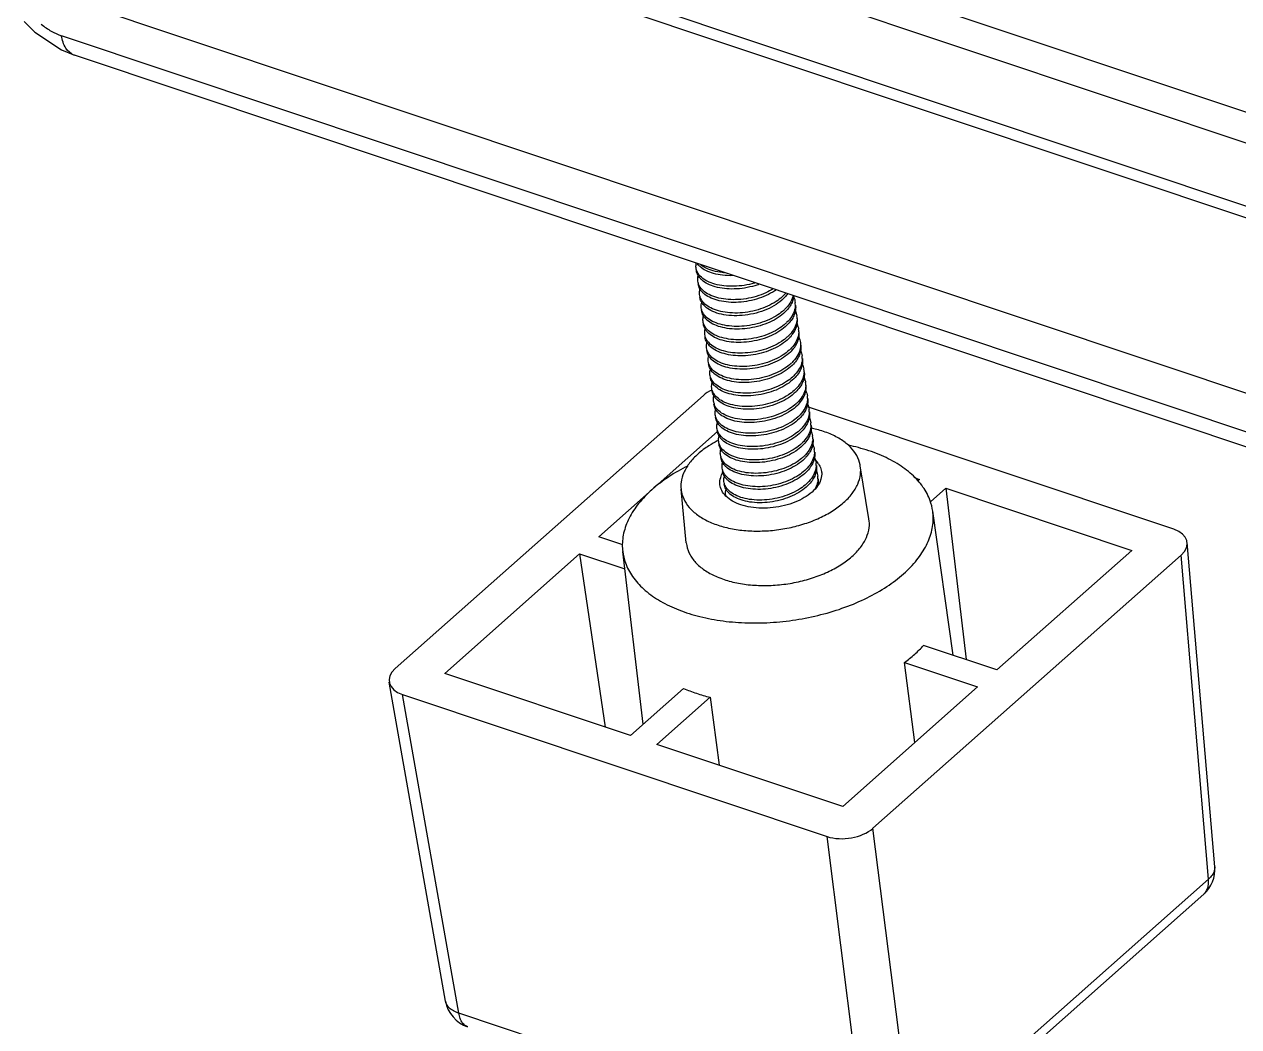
# Model space of a CAD drawing. Header units: millimetres. Extents: x 2015 to 2819, y -1311 to -752.
# Drawn here: x 2308.02 to 2334.65, y -1241.07 to -1219.08 of the extents above; entities that cross this region are included whole.
import ezdxf

# ---------------------------------------------------------------- set-up
doc = ezdxf.new("R2010")
doc.units = ezdxf.units.MM
doc.layers.add('06___PRT_ALL_SURFS', color=7, linetype='Continuous')

# ---------------------------------------------------------------- blocks, each defined once
blk = doc.blocks.new('*u43')
at = {"color": 7, "linetype": 'Continuous'}
for p, q in [((-79.775, -70.216), (-89.139, -78.519)), ((-65.485, -74.283), (-76.586, -70.57)), ((-82.958, -74.513), (-79.348, -71.313)), ((-79.26, -72.021), (-79.262, -72.006)), ((-74.747, -73.968), (-75.01, -72.351)), ((-80.299, -74.691), (-80.458, -73.061)), ((-73.351, -72.723), (-73.215, -72.768)), ((-73.215, -72.768), (-73.268, -72.816)), ((-72.879, -73.453), (-72.41, -73.037)), ((-72.41, -73.037), (-66.765, -74.926)), ((-72.41, -73.037), (-71.797, -78.246)), ((-72.192, -78.114), (-72.811, -73.729)), ((-82.231, -74.756), (-82.958, -74.513)), ((-64.241, -84.539), (-65.076, -74.687)), ((-87.639, -78.664), (-83.542, -75.031)), ((-83.542, -75.031), (-82.764, -80.295)), ((-83.542, -75.031), (-82.167, -75.49)), ((-81.604, -80.207), (-82.231, -74.956)), ((-74.628, -83.373), (-65.264, -75.07)), ((-66.765, -74.926), (-70.862, -78.559)), ((-64.43, -84.913), (-65.264, -75.07)), ((-70.862, -78.559), (-73.087, -77.815)), ((-73.671, -78.332), (-71.446, -79.077)), ((-73.353, -80.768), (-73.671, -78.332)), ((-87.613, -88.628), (-89.324, -78.932)), ((-81.993, -80.552), (-87.639, -78.664)), ((-87.209, -88.993), (-88.918, -79.306)), ((-88.918, -79.306), (-76.016, -83.622)), ((-80.378, -79.12), (-81.993, -80.552)), ((-71.446, -79.077), (-75.543, -82.71)), ((-81.189, -80.821), (-79.574, -79.389)), ((-79.574, -79.389), (-79.301, -81.453)), ((-75.543, -82.71), (-81.189, -80.821)), ((-73.426, -92.89), (-74.628, -83.373)), ((-74.814, -93.139), (-76.016, -83.622)), ((-64.43, -84.913), (-73.426, -92.89)), ((-64.574, -85.371), (-73.57, -93.348)), ((-64.574, -85.371), (-64.574, -85.371)), ((-74.814, -93.139), (-87.209, -88.993))]:
    blk.add_line(p, q, dxfattribs=at)
for centre, radius, start, end in [((-78.242, -66.281), 1.271, 312.3387, 314.2443), ((-78.176, -66.419), 1.191, 314.2331, 316.9162), ((-77.619, -67.134), 0.592, 351.5532, 354.9505), ((-77.522, -67.46), 0.538, 358.9404, 7.494), ((-78.189, -66.687), 1.271, 312.3387, 314.2443), ((-78.123, -66.824), 1.192, 314.2329, 316.9234), ((-77.47, -67.866), 0.538, 358.9404, 7.494), ((-78.137, -67.093), 1.271, 312.3387, 314.2443), ((-78.071, -67.23), 1.192, 314.2329, 316.9234), ((-77.417, -68.272), 0.538, 358.9338, 7.494), ((-78.084, -67.499), 1.271, 312.3387, 314.2443), ((-78.018, -67.636), 1.192, 314.2329, 316.9234), ((-78.031, -67.905), 1.271, 312.3387, 314.2443), ((-77.965, -68.042), 1.192, 314.2328, 316.9247), ((-77.978, -68.311), 1.271, 312.3387, 314.2443), ((-77.912, -68.448), 1.192, 314.2329, 316.9234), ((-77.311, -69.084), 0.538, 358.9404, 7.494), ((-77.925, -68.717), 1.271, 312.3387, 314.2443), ((-77.859, -68.854), 1.192, 314.2329, 316.9234), ((-77.258, -69.49), 0.538, 358.9404, 7.494), ((-77.872, -69.123), 1.271, 312.3387, 314.2443), ((-77.806, -69.26), 1.192, 314.2329, 316.9234), ((-77.205, -69.896), 0.538, 358.9663, 7.4941), ((-79.063, -70.344), 0.412, 187.4603, 200.9003), ((-77.82, -69.528), 1.271, 312.3488, 314.2444), ((-77.152, -70.302), 0.538, 358.9404, 7.494), ((-77.755, -69.665), 1.194, 314.2321, 316.9435), ((-77.766, -69.935), 1.271, 312.3387, 314.2443), ((-77.099, -70.708), 0.538, 358.9404, 7.494), ((-77.7, -70.072), 1.192, 314.2329, 316.9234), ((-77.047, -71.114), 0.538, 358.9404, 7.494), ((-77.734, -74.742), 3.535, 116.6018, 116.8028), ((-77.714, -70.341), 1.271, 312.3387, 314.2443), ((-77.648, -70.478), 1.192, 314.2329, 316.9234), ((-76.994, -71.52), 0.538, 358.9404, 7.494), ((-77.751, -74.709), 3.498, 116.8023, 117.2853), ((-77.661, -70.747), 1.271, 312.3387, 314.2443), ((-77.595, -70.884), 1.192, 314.2329, 316.9234), ((-76.941, -71.926), 0.538, 358.9404, 7.494), ((-77.608, -71.153), 1.271, 312.3374, 314.2443), ((-77.542, -71.29), 1.192, 314.2329, 316.9234), ((-76.902, -72.73), 0.759, 40.3622, 45.2841), ((-76.888, -72.332), 0.538, 358.9404, 7.494), ((-76.838, -72.676), 0.675, 34.2269, 40.38), ((-77.555, -71.558), 1.271, 312.3387, 314.2443), ((-77.489, -71.696), 1.192, 314.2329, 316.9234), ((-76.835, -72.738), 0.538, 358.9404, 7.494), ((-77.502, -71.964), 1.271, 312.3387, 314.2443), ((-77.436, -72.102), 1.192, 314.2329, 316.9234), ((-76.9, -72.814), 0.613, 345.8026, 351.5411), ((-78.703, -73.186), 0.403, 187.593, 194.2572), ((-76.208, -74.858), 4.302, 306.1346, 311.4892), ((-65.237, -84.623), 1, 311.5652, 4.845), ((-86.628, -88.454), 1, 190.0052, 251.5044)]:
    blk.add_arc(centre, radius, start, end, dxfattribs=at)
for centre, ratio, start_param, end_param in [((-78.971, -70.486), 0.574428, 8.364367, 8.722129), ((-66.07, -74.801), 0.573652, -0.702188, 0.867923), ((-88.334, -78.788), 0.573652, 2.439404, 4.009516), ((-75.433, -83.104), 0.574428, -2.27276, -0.702649)]:
    blk.add_ellipse(centre, major_axis=(0.992, 0.129), ratio=ratio, start_param=start_param, end_param=end_param, dxfattribs=at)
for points, start_tangent, end_tangent in [([(-80.001, -66.337), (-80.003, -66.315), (-79.994, -66.197)], (-0.131568, 0.991307), (0.20847, 0.978029)), ([(-79.955, -66.478), (-80.001, -66.337)], (-0.466861, 0.884331), (-0.131568, 0.991307)), ([(-79.934, -66.579), (-79.944, -66.56), (-79.99, -66.418)], (-0.509427, 0.860514), (-0.131568, 0.991307)), ([(-79.913, -66.268), (-79.959, -66.215)], (-0.69163, 0.722252), (-0.59575, 0.80317)), ([(-78.869, -66.574), (-78.893, -66.575), (-79.195, -66.563), (-79.469, -66.51), (-79.702, -66.421), (-79.881, -66.3), (-79.913, -66.268)], (-0.999258, -0.038517), (-0.69163, 0.722252)), ([(-79.133, -66.488), (-79.206, -66.481), (-79.48, -66.429), (-79.712, -66.34), (-79.86, -66.246)], (-0.997159, 0.075323), (-0.779693, 0.626162)), ([(-78.209, -66.794), (-78.225, -66.799), (-78.536, -66.87), (-78.851, -66.899), (-79.153, -66.887), (-79.427, -66.835), (-79.66, -66.746), (-79.839, -66.625), (-79.955, -66.478)], (-0.956729, -0.29098), (-0.466861, 0.884331)), ([(-79.948, -66.743), (-79.95, -66.721), (-79.935, -66.576)], (-0.131568, 0.991307), (0.266528, 0.963827)), ([(-79.902, -66.884), (-79.948, -66.743)], (-0.466861, 0.884331), (-0.131568, 0.991307)), ([(-79.86, -66.674), (-79.934, -66.579)], (-0.69163, 0.722252), (-0.509427, 0.860514)), ([(-78.087, -66.839), (-78.214, -66.88), (-78.526, -66.951), (-78.84, -66.981), (-79.142, -66.969), (-79.417, -66.916), (-79.649, -66.827), (-79.828, -66.706), (-79.86, -66.674)], (-0.940925, -0.338615), (-0.69163, 0.722252)), ([(-79.881, -66.985), (-79.891, -66.966), (-79.937, -66.824)], (-0.509427, 0.860514), (-0.131568, 0.991307)), ([(-77.659, -66.979), (-77.879, -67.096), (-78.172, -67.205), (-78.483, -67.276), (-78.798, -67.305), (-79.1, -67.293), (-79.374, -67.241), (-79.607, -67.152), (-79.786, -67.031), (-79.902, -66.884)], (-0.848974, -0.528435), (-0.466861, 0.884331)), ([(-79.895, -67.149), (-79.897, -67.127), (-79.882, -66.982)], (-0.131568, 0.991307), (0.266528, 0.963827)), ([(-79.849, -67.29), (-79.895, -67.149)], (-0.466861, 0.884331), (-0.131568, 0.991307)), ([(-79.807, -67.08), (-79.881, -66.985)], (-0.69163, 0.722252), (-0.509427, 0.860514)), ([(-77.571, -67.009), (-77.61, -67.035), (-77.869, -67.178), (-78.161, -67.286), (-78.473, -67.357), (-78.787, -67.387), (-79.09, -67.375), (-79.364, -67.322), (-79.596, -67.233), (-79.775, -67.112), (-79.807, -67.08)], (-0.818281, -0.574818), (-0.69163, 0.722252)), ([(-77.278, -67.108), (-77.356, -67.191)], (-0.642814, -0.766022), (-0.716284, -0.697809)), ([(-77.218, -67.126), (-77.306, -67.233)], (-0.579273, -0.815134), (-0.682828, -0.730579)), ([(-79.83, -67.388), (-79.881, -67.249), (-79.884, -67.23)], (-0.501618, 0.86509), (-0.126427, 0.991976)), ([(-77.386, -67.22), (-77.568, -67.36), (-77.826, -67.502), (-78.119, -67.611), (-78.43, -67.682), (-78.745, -67.711), (-79.047, -67.699), (-79.321, -67.647), (-79.554, -67.558), (-79.733, -67.437), (-79.849, -67.29)], (-0.739092, -0.673605), (-0.466861, 0.884331)), ([(-79.842, -67.555), (-79.844, -67.533), (-79.828, -67.383)], (-0.131568, 0.991307), (0.275686, 0.961248)), ([(-79.764, -67.476), (-79.809, -67.419), (-79.83, -67.388)], (-0.673555, 0.739137), (-0.501618, 0.86509)), ([(-77.345, -67.272), (-77.572, -67.452), (-77.857, -67.602), (-78.177, -67.712), (-78.512, -67.776), (-78.848, -67.793), (-79.159, -67.763), (-79.432, -67.688), (-79.656, -67.571), (-79.764, -67.476)], (-0.716284, -0.697809), (-0.673555, 0.739137)), ([(-77.051, -67.18), (-77.062, -67.22), (-77.151, -67.414), (-77.303, -67.597)], (-0.213527, -0.976937), (-0.716284, -0.697809)), ([(-77.069, -67.354), (-77.137, -67.49), (-77.253, -67.638)], (-0.357331, -0.933978), (-0.682733, -0.730668)), ([(-76.985, -67.47), (-77.006, -67.616), (-77.095, -67.815), (-77.25, -68.003)], (-0.017357, -0.999849), (-0.716284, -0.697809)), ([(-77.033, -67.221), (-77.048, -67.291), (-77.069, -67.354)], (-0.146749, -0.989174), (-0.357331, -0.933978)), ([(-77.041, -67.219), (-77.038, -67.224), (-76.989, -67.39)], (0.431036, -0.902335), (0.130448, -0.991455)), ([(-76.979, -67.471), (-76.976, -67.497), (-76.981, -67.627)], (0.130448, -0.991455), (-0.146749, -0.989174)), ([(-79.796, -67.696), (-79.842, -67.555)], (-0.466861, 0.884331), (-0.131568, 0.991307)), ([(-79.775, -67.797), (-79.786, -67.778), (-79.831, -67.636)], (-0.509427, 0.860514), (-0.131568, 0.991307)), ([(-77.333, -67.626), (-77.515, -67.766), (-77.774, -67.908), (-78.066, -68.017), (-78.378, -68.088), (-78.692, -68.117), (-78.994, -68.105), (-79.269, -68.053), (-79.501, -67.964), (-79.68, -67.843), (-79.796, -67.696)], (-0.739092, -0.673605), (-0.466861, 0.884331)), ([(-79.789, -67.961), (-79.791, -67.939), (-79.776, -67.794)], (-0.131568, 0.991307), (0.266528, 0.963827)), ([(-79.702, -67.892), (-79.775, -67.797)], (-0.69163, 0.722252), (-0.509427, 0.860514)), ([(-77.292, -67.678), (-77.504, -67.847), (-77.763, -67.99), (-78.056, -68.098), (-78.367, -68.169), (-78.682, -68.199), (-78.984, -68.187), (-79.258, -68.134), (-79.49, -68.045), (-79.669, -67.924), (-79.702, -67.892)], (-0.716284, -0.697809), (-0.69163, 0.722252)), ([(-77.016, -67.76), (-77.085, -67.896), (-77.2, -68.044)], (-0.357331, -0.933978), (-0.682733, -0.730668)), ([(-76.932, -67.876), (-76.953, -68.022), (-77.042, -68.221), (-77.197, -68.409)], (-0.017357, -0.999849), (-0.716284, -0.697809)), ([(-76.981, -67.627), (-76.995, -67.697), (-77.016, -67.76)], (-0.146749, -0.989174), (-0.357331, -0.933978)), ([(-76.988, -67.625), (-76.986, -67.63), (-76.937, -67.796)], (0.431036, -0.902335), (0.130448, -0.991455)), ([(-76.928, -68.032), (-76.923, -67.903), (-76.926, -67.877)], (0.146749, 0.989174), (-0.130448, 0.991455)), ([(-79.743, -68.102), (-79.789, -67.961)], (-0.466861, 0.884331), (-0.131568, 0.991307)), ([(-79.722, -68.203), (-79.733, -68.184), (-79.779, -68.042)], (-0.509427, 0.860514), (-0.131568, 0.991307)), ([(-77.281, -68.032), (-77.462, -68.172), (-77.721, -68.314), (-78.013, -68.423), (-78.325, -68.494), (-78.639, -68.523), (-78.941, -68.511), (-79.216, -68.459), (-79.448, -68.37), (-79.627, -68.249), (-79.743, -68.102)], (-0.739092, -0.673605), (-0.466861, 0.884331)), ([(-79.736, -68.367), (-79.738, -68.345), (-79.723, -68.2)], (-0.131568, 0.991307), (0.266528, 0.963827)), ([(-79.649, -68.298), (-79.722, -68.203)], (-0.69163, 0.722252), (-0.509427, 0.860514)), ([(-77.239, -68.084), (-77.451, -68.253), (-77.71, -68.396), (-78.003, -68.504), (-78.314, -68.575), (-78.629, -68.605), (-78.931, -68.593), (-79.205, -68.54), (-79.438, -68.451), (-79.616, -68.33), (-79.649, -68.298)], (-0.716284, -0.697809), (-0.69163, 0.722252)), ([(-77.147, -68.45), (-77.032, -68.302), (-76.963, -68.166)], (0.682733, 0.730668), (0.357331, 0.933978)), ([(-76.963, -68.166), (-76.943, -68.103), (-76.928, -68.032)], (0.357331, 0.933978), (0.146749, 0.989174)), ([(-76.935, -68.031), (-76.933, -68.036), (-76.884, -68.202)], (0.431036, -0.902335), (0.130448, -0.991455)), ([(-79.691, -68.508), (-79.736, -68.367)], (-0.466861, 0.884331), (-0.131568, 0.991307)), ([(-79.669, -68.609), (-79.68, -68.59), (-79.726, -68.448)], (-0.509427, 0.860514), (-0.131568, 0.991307)), ([(-77.228, -68.438), (-77.409, -68.578), (-77.668, -68.72), (-77.96, -68.829), (-78.272, -68.9), (-78.587, -68.929), (-78.889, -68.917), (-79.163, -68.865), (-79.395, -68.776), (-79.574, -68.655), (-79.691, -68.508)], (-0.739092, -0.673605), (-0.466861, 0.884331)), ([(-79.683, -68.773), (-79.686, -68.751), (-79.67, -68.606)], (-0.131568, 0.991307), (0.266528, 0.963827)), ([(-79.596, -68.704), (-79.669, -68.609)], (-0.69163, 0.722252), (-0.509427, 0.860514)), ([(-77.186, -68.49), (-77.398, -68.659), (-77.657, -68.802), (-77.95, -68.91), (-78.261, -68.981), (-78.576, -69.011), (-78.878, -68.999), (-79.152, -68.946), (-79.385, -68.857), (-79.564, -68.736), (-79.596, -68.704)], (-0.716284, -0.697809), (-0.69163, 0.722252)), ([(-76.879, -68.282), (-76.9, -68.428), (-76.989, -68.627), (-77.144, -68.815)], (-0.017471, -0.999847), (-0.716284, -0.697809)), ([(-77.094, -68.856), (-76.978, -68.707), (-76.91, -68.572)], (0.682715, 0.730684), (0.357652, 0.933855)), ([(-76.91, -68.572), (-76.889, -68.507), (-76.875, -68.439)], (0.357652, 0.933855), (0.14795, 0.988995)), ([(-76.882, -68.438), (-76.831, -68.608)], (0.429516, -0.903059), (0.130172, -0.991491)), ([(-76.875, -68.439), (-76.871, -68.307), (-76.873, -68.283)], (0.14795, 0.988995), (-0.130273, 0.991478)), ([(-76.831, -68.608), (-76.829, -68.625), (-76.826, -68.688)], (0.130172, -0.991491), (-0.017785, -0.999842)), ([(-79.638, -68.914), (-79.683, -68.773)], (-0.466861, 0.884331), (-0.131568, 0.991307)), ([(-79.616, -69.015), (-79.627, -68.996), (-79.673, -68.854)], (-0.509427, 0.860514), (-0.131568, 0.991307)), ([(-77.175, -68.844), (-77.356, -68.984), (-77.615, -69.126), (-77.907, -69.235), (-78.219, -69.306), (-78.534, -69.335), (-78.836, -69.323), (-79.11, -69.271), (-79.342, -69.182), (-79.521, -69.06), (-79.638, -68.914)], (-0.739092, -0.673605), (-0.466861, 0.884331)), ([(-77.133, -68.896), (-77.346, -69.065), (-77.604, -69.208), (-77.897, -69.316), (-78.208, -69.387), (-78.523, -69.417), (-78.825, -69.405), (-79.099, -69.352), (-79.332, -69.263), (-79.511, -69.142), (-79.543, -69.11)], (-0.716284, -0.697809), (-0.69163, 0.722252)), ([(-76.826, -68.688), (-76.846, -68.828), (-76.935, -69.03), (-77.091, -69.221)], (-0.017785, -0.999842), (-0.716284, -0.697809)), ([(-76.857, -68.978), (-76.926, -69.114), (-77.041, -69.262)], (-0.357331, -0.933978), (-0.682733, -0.730668)), ([(-76.822, -68.844), (-76.837, -68.915), (-76.857, -68.978)], (-0.146749, -0.989174), (-0.357331, -0.933978)), ([(-76.829, -68.843), (-76.827, -68.848), (-76.778, -69.014)], (0.431036, -0.902335), (0.130448, -0.991455)), ([(-76.82, -68.689), (-76.818, -68.715), (-76.822, -68.844)], (0.130448, -0.991455), (-0.146749, -0.989174)), ([(-79.63, -69.179), (-79.633, -69.157), (-79.618, -69.012)], (-0.131568, 0.991307), (0.266528, 0.963827)), ([(-79.585, -69.32), (-79.63, -69.179)], (-0.466861, 0.884331), (-0.131568, 0.991307)), ([(-79.564, -69.421), (-79.574, -69.402), (-79.62, -69.26)], (-0.509427, 0.860514), (-0.131568, 0.991307)), ([(-79.543, -69.11), (-79.616, -69.015)], (-0.69163, 0.722252), (-0.509427, 0.860514)), ([(-77.122, -69.25), (-77.303, -69.39), (-77.562, -69.532), (-77.855, -69.641), (-78.166, -69.712), (-78.481, -69.741), (-78.783, -69.729), (-79.057, -69.677), (-79.289, -69.588), (-79.468, -69.466), (-79.585, -69.32)], (-0.739092, -0.673605), (-0.466861, 0.884331)), ([(-77.081, -69.302), (-77.293, -69.471), (-77.552, -69.614), (-77.844, -69.722), (-78.156, -69.793), (-78.47, -69.823), (-78.772, -69.811), (-79.046, -69.758), (-79.279, -69.669), (-79.458, -69.548), (-79.49, -69.516)], (-0.716284, -0.697809), (-0.69163, 0.722252)), ([(-76.773, -69.094), (-76.795, -69.24), (-76.884, -69.439), (-77.038, -69.627)], (-0.017357, -0.999849), (-0.716284, -0.697809)), ([(-76.769, -69.25), (-76.784, -69.321), (-76.804, -69.384)], (-0.146749, -0.989174), (-0.357331, -0.933978)), ([(-76.776, -69.249), (-76.774, -69.254), (-76.725, -69.42)], (0.431036, -0.902335), (0.130448, -0.991455)), ([(-76.767, -69.095), (-76.765, -69.121), (-76.769, -69.25)], (0.130448, -0.991455), (-0.146749, -0.989174)), ([(-79.578, -69.585), (-79.58, -69.563), (-79.565, -69.418)], (-0.131568, 0.991307), (0.266528, 0.963827)), ([(-79.532, -69.726), (-79.578, -69.585)], (-0.466861, 0.884331), (-0.131568, 0.991307)), ([(-79.511, -69.827), (-79.521, -69.808), (-79.567, -69.666)], (-0.509427, 0.860514), (-0.131568, 0.991307)), ([(-79.49, -69.516), (-79.564, -69.421)], (-0.69163, 0.722252), (-0.509427, 0.860514)), ([(-77.069, -69.656), (-77.25, -69.796), (-77.509, -69.938), (-77.802, -70.047), (-78.113, -70.118), (-78.428, -70.147), (-78.73, -70.135), (-79.004, -70.083), (-79.237, -69.994), (-79.416, -69.872), (-79.532, -69.726)], (-0.739092, -0.673605), (-0.466861, 0.884331)), ([(-77.028, -69.708), (-77.24, -69.877), (-77.499, -70.02), (-77.791, -70.128), (-78.103, -70.199), (-78.417, -70.229), (-78.719, -70.217), (-78.994, -70.164), (-79.226, -70.075), (-79.405, -69.954), (-79.437, -69.922)], (-0.716284, -0.697809), (-0.69163, 0.722252)), ([(-76.804, -69.384), (-76.873, -69.52), (-76.989, -69.668)], (-0.357331, -0.933978), (-0.682733, -0.730668)), ([(-76.721, -69.5), (-76.742, -69.646), (-76.831, -69.845), (-76.985, -70.033)], (-0.017357, -0.999849), (-0.716284, -0.697809)), ([(-76.716, -69.656), (-76.731, -69.727), (-76.752, -69.79)], (-0.146749, -0.989174), (-0.357331, -0.933978)), ([(-76.723, -69.655), (-76.721, -69.66), (-76.672, -69.826)], (0.431036, -0.902335), (0.130448, -0.991455)), ([(-76.715, -69.501), (-76.712, -69.527), (-76.716, -69.656)], (0.130448, -0.991455), (-0.146749, -0.989174)), ([(-79.525, -69.991), (-79.527, -69.969), (-79.512, -69.824)], (-0.131568, 0.991307), (0.266528, 0.963827)), ([(-79.479, -70.132), (-79.525, -69.991)], (-0.466861, 0.884331), (-0.131568, 0.991307)), ([(-79.457, -70.234), (-79.49, -70.166), (-79.514, -70.072)], (-0.513836, 0.857888), (-0.130064, 0.991506)), ([(-79.437, -69.922), (-79.511, -69.827)], (-0.69163, 0.722252), (-0.509427, 0.860514)), ([(-77.016, -70.062), (-77.197, -70.202), (-77.456, -70.344), (-77.749, -70.453), (-78.06, -70.524), (-78.375, -70.553), (-78.677, -70.541), (-78.951, -70.489), (-79.184, -70.4), (-79.363, -70.278), (-79.479, -70.132)], (-0.739092, -0.673605), (-0.466861, 0.884331)), ([(-76.752, -69.79), (-76.82, -69.926), (-76.936, -70.074)], (-0.357331, -0.933978), (-0.682733, -0.730668)), ([(-76.668, -69.906), (-76.689, -70.052), (-76.778, -70.251), (-76.933, -70.439)], (-0.016916, -0.999857), (-0.716284, -0.697809)), ([(-76.7, -70.199), (-76.669, -70.097), (-76.664, -70.067)], (0.36272, 0.931898), (0.152083, 0.988368)), ([(-76.668, -70.066), (-76.619, -70.232)], (0.422541, -0.906344), (0.130448, -0.991455)), ([(-76.664, -70.067), (-76.662, -69.907)], (0.152083, 0.988368), (-0.12778, 0.991803)), ([(-79.472, -70.397), (-79.474, -70.319), (-79.458, -70.227)], (-0.130064, 0.991506), (0.275292, 0.961361)), ([(-79.405, -70.639), (-79.416, -70.619), (-79.461, -70.478)], (-0.509427, 0.860514), (-0.131568, 0.991307)), ([(-79.39, -70.322), (-79.457, -70.234)], (-0.680517, 0.732732), (-0.513836, 0.857888)), ([(-76.963, -70.468), (-77.152, -70.613), (-77.42, -70.758), (-77.724, -70.867), (-78.046, -70.935), (-78.369, -70.96), (-78.676, -70.941), (-78.951, -70.879), (-79.179, -70.779), (-79.348, -70.647), (-79.448, -70.491)], (-0.738975, -0.673733), (-0.357359, 0.933967)), ([(-76.975, -70.114), (-77.194, -70.288), (-77.463, -70.433), (-77.766, -70.542), (-78.088, -70.611), (-78.411, -70.635), (-78.719, -70.616), (-78.994, -70.554), (-79.222, -70.454), (-79.39, -70.322)], (-0.716284, -0.697809), (-0.680517, 0.732732)), ([(-76.882, -70.48), (-76.758, -70.316), (-76.7, -70.199)], (0.682466, 0.730917), (0.36272, 0.931898)), ([(-76.615, -70.312), (-76.636, -70.458), (-76.725, -70.657), (-76.88, -70.845)], (-0.017357, -0.999849), (-0.716284, -0.697809)), ([(-76.611, -70.468), (-76.625, -70.539), (-76.646, -70.602)], (-0.146749, -0.989174), (-0.357331, -0.933978)), ([(-76.618, -70.467), (-76.615, -70.472), (-76.566, -70.638)], (0.431036, -0.902335), (0.130448, -0.991455)), ([(-76.609, -70.313), (-76.606, -70.339), (-76.611, -70.468)], (0.130448, -0.991455), (-0.146749, -0.989174)), ([(-79.419, -70.803), (-79.421, -70.781), (-79.406, -70.636)], (-0.131568, 0.991307), (0.266528, 0.963827)), ([(-79.373, -70.944), (-79.419, -70.803)], (-0.466861, 0.884331), (-0.131568, 0.991307)), ([(-79.332, -70.734), (-79.405, -70.639)], (-0.69163, 0.722252), (-0.509427, 0.860514)), ([(-76.922, -70.52), (-77.134, -70.689), (-77.393, -70.831), (-77.685, -70.94), (-77.997, -71.011), (-78.312, -71.041), (-78.614, -71.029), (-78.888, -70.976), (-79.12, -70.887), (-79.299, -70.766), (-79.332, -70.734)], (-0.716284, -0.697809), (-0.69163, 0.722252)), ([(-76.646, -70.602), (-76.715, -70.738), (-76.83, -70.886)], (-0.357331, -0.933978), (-0.682733, -0.730668)), ([(-76.562, -70.718), (-76.583, -70.864), (-76.672, -71.063), (-76.827, -71.251)], (-0.017357, -0.999849), (-0.716284, -0.697809)), ([(-76.556, -70.719), (-76.553, -70.745), (-76.558, -70.874)], (0.130448, -0.991455), (-0.146749, -0.989174)), ([(-79.352, -71.045), (-79.363, -71.025), (-79.408, -70.884)], (-0.509427, 0.860514), (-0.131568, 0.991307)), ([(-76.91, -70.874), (-77.092, -71.014), (-77.351, -71.156), (-77.643, -71.265), (-77.955, -71.336), (-78.269, -71.365), (-78.571, -71.353), (-78.846, -71.301), (-79.078, -71.212), (-79.257, -71.09), (-79.373, -70.944)], (-0.739092, -0.673605), (-0.466861, 0.884331)), ([(-79.366, -71.209), (-79.368, -71.187), (-79.353, -71.042)], (-0.131568, 0.991307), (0.266528, 0.963827)), ([(-79.32, -71.35), (-79.366, -71.209)], (-0.466861, 0.884331), (-0.131568, 0.991307)), ([(-79.279, -71.14), (-79.352, -71.045)], (-0.69163, 0.722252), (-0.509427, 0.860514)), ([(-76.869, -70.926), (-77.081, -71.095), (-77.34, -71.237), (-77.633, -71.346), (-77.944, -71.417), (-78.259, -71.447), (-78.561, -71.435), (-78.835, -71.382), (-79.067, -71.293), (-79.246, -71.172), (-79.279, -71.14)], (-0.716284, -0.697809), (-0.69163, 0.722252)), ([(-76.593, -71.008), (-76.662, -71.144), (-76.777, -71.292)], (-0.357331, -0.933978), (-0.682733, -0.730668)), ([(-76.509, -71.124), (-76.53, -71.27), (-76.619, -71.469), (-76.774, -71.657)], (-0.017357, -0.999849), (-0.716284, -0.697809)), ([(-76.558, -70.874), (-76.572, -70.945), (-76.593, -71.008)], (-0.146749, -0.989174), (-0.357331, -0.933978)), ([(-76.565, -70.873), (-76.563, -70.878), (-76.514, -71.044)], (0.431036, -0.902335), (0.130448, -0.991455)), ([(-76.503, -71.125), (-76.5, -71.151), (-76.505, -71.28)], (0.130448, -0.991455), (-0.146749, -0.989174)), ([(-75.01, -72.351), (-75.015, -72.323), (-75.117, -72.045), (-75.308, -71.791), (-75.582, -71.569), (-75.928, -71.386), (-76.336, -71.25), (-76.505, -71.211)], (-0.16007, 0.987106), (-0.979732, 0.200315)), ([(-79.299, -71.451), (-79.31, -71.431), (-79.356, -71.29)], (-0.509427, 0.860514), (-0.131568, 0.991307)), ([(-76.858, -71.28), (-77.039, -71.42), (-77.298, -71.562), (-77.59, -71.671), (-77.902, -71.742), (-78.216, -71.771), (-78.519, -71.759), (-78.793, -71.707), (-79.025, -71.618), (-79.204, -71.496), (-79.32, -71.35)], (-0.739092, -0.673605), (-0.466861, 0.884331)), ([(-79.313, -71.615), (-79.316, -71.593), (-79.3, -71.448)], (-0.131568, 0.991307), (0.266528, 0.963827)), ([(-79.226, -71.546), (-79.299, -71.451)], (-0.69163, 0.722252), (-0.509427, 0.860514)), ([(-76.816, -71.332), (-77.028, -71.501), (-77.287, -71.643), (-77.58, -71.752), (-77.891, -71.823), (-78.206, -71.852), (-78.508, -71.84), (-78.782, -71.788), (-79.015, -71.699), (-79.194, -71.578), (-79.226, -71.546)], (-0.716284, -0.697809), (-0.69163, 0.722252)), ([(-76.54, -71.414), (-76.609, -71.55), (-76.724, -71.698)], (-0.357331, -0.933978), (-0.682733, -0.730668)), ([(-76.456, -71.53), (-76.477, -71.676), (-76.567, -71.875), (-76.721, -72.063)], (-0.017357, -0.999849), (-0.716284, -0.697809)), ([(-76.505, -71.28), (-76.52, -71.351), (-76.54, -71.414)], (-0.146749, -0.989174), (-0.357331, -0.933978)), ([(-76.512, -71.279), (-76.51, -71.284), (-76.461, -71.45)], (0.431036, -0.902335), (0.130448, -0.991455)), ([(-76.45, -71.531), (-76.447, -71.557), (-76.452, -71.686)], (0.130448, -0.991455), (-0.146749, -0.989174)), ([(-79.355, -71.6), (-79.609, -71.746), (-79.942, -71.995)], (-0.88873, -0.458431), (-0.748212, -0.663459)), ([(-79.268, -71.756), (-79.313, -71.615)], (-0.466861, 0.884331), (-0.131568, 0.991307)), ([(-79.246, -71.857), (-79.254, -71.844), (-79.303, -71.696)], (-0.509189, 0.860654), (-0.130986, 0.991384)), ([(-76.805, -71.686), (-76.986, -71.826), (-77.245, -71.968), (-77.537, -72.077), (-77.849, -72.148), (-78.164, -72.177), (-78.466, -72.165), (-78.74, -72.113), (-78.972, -72.024), (-79.151, -71.902), (-79.268, -71.756)], (-0.739092, -0.673605), (-0.466861, 0.884331)), ([(-79.262, -72.006), (-79.248, -71.854)], (-0.092533, 0.99571), (0.26368, 0.96461)), ([(-79.174, -71.951), (-79.246, -71.857)], (-0.690128, 0.723687), (-0.509189, 0.860654)), ([(-76.763, -71.738), (-76.974, -71.907), (-77.232, -72.048), (-77.523, -72.157), (-77.833, -72.228), (-78.147, -72.258), (-78.448, -72.247), (-78.722, -72.196), (-78.955, -72.108), (-79.135, -71.988), (-79.174, -71.951)], (-0.716284, -0.697809), (-0.690128, 0.723687)), ([(-76.487, -71.82), (-76.556, -71.956), (-76.671, -72.104)], (-0.357331, -0.933978), (-0.682733, -0.730668)), ([(-76.403, -71.936), (-76.424, -72.082), (-76.514, -72.281), (-76.668, -72.469)], (-0.017357, -0.999849), (-0.716284, -0.697809)), ([(-76.452, -71.686), (-76.467, -71.757), (-76.487, -71.82)], (-0.146749, -0.989174), (-0.357331, -0.933978)), ([(-76.459, -71.685), (-76.457, -71.69), (-76.408, -71.856)], (0.431036, -0.902335), (0.130448, -0.991455)), ([(-76.397, -71.937), (-76.395, -71.963), (-76.399, -72.092)], (0.130448, -0.991455), (-0.146749, -0.989174)), ([(-72.811, -73.729), (-72.889, -73.415), (-73.106, -72.999), (-73.443, -72.62), (-73.891, -72.288), (-74.438, -72.013), (-75.07, -71.802), (-75.368, -71.731)], (-0.140247, 0.990116), (-0.978613, 0.205712)), ([(-79.942, -71.995), (-80.199, -72.269), (-80.372, -72.559), (-80.455, -72.855), (-80.458, -73.061)], (-0.748212, -0.663459), (0.096579, -0.995325)), ([(-79.211, -72.168), (-79.26, -72.021)], (-0.480003, 0.877267), (-0.130986, 0.991384)), ([(-79.193, -72.263), (-79.204, -72.243), (-79.25, -72.102)], (-0.509427, 0.860514), (-0.131568, 0.991307)), ([(-79.208, -72.427), (-79.21, -72.405), (-79.195, -72.26)], (-0.131568, 0.991307), (0.266528, 0.963827)), ([(-76.752, -72.092), (-76.932, -72.231), (-77.19, -72.373), (-77.481, -72.482), (-77.791, -72.553), (-78.105, -72.583), (-78.406, -72.572), (-78.68, -72.521), (-78.913, -72.433), (-79.093, -72.313), (-79.211, -72.168)], (-0.739107, -0.673588), (-0.480003, 0.877267)), ([(-79.12, -72.358), (-79.193, -72.263)], (-0.69163, 0.722252), (-0.509427, 0.860514)), ([(-76.71, -72.144), (-76.923, -72.313), (-77.181, -72.455), (-77.474, -72.564), (-77.785, -72.635), (-78.1, -72.664), (-78.402, -72.652), (-78.676, -72.6), (-78.909, -72.511), (-79.088, -72.39), (-79.12, -72.358)], (-0.716284, -0.697809), (-0.69163, 0.722252)), ([(-76.434, -72.226), (-76.503, -72.362), (-76.618, -72.51)], (-0.357331, -0.933978), (-0.682733, -0.730668)), ([(-76.399, -72.092), (-76.414, -72.163), (-76.434, -72.226)], (-0.146749, -0.989174), (-0.357331, -0.933978)), ([(-76.406, -72.091), (-76.404, -72.096), (-76.355, -72.262)], (0.431036, -0.902335), (0.130448, -0.991455)), ([(-76.28, -72.296), (-76.239, -72.366), (-76.188, -72.529)], (0.561541, -0.827449), (0.141287, -0.989969)), ([(-80.255, -72.361), (-80.833, -72.693), (-81.342, -73.08)], (-0.894665, -0.446739), (-0.748212, -0.663459)), ([(-79.274, -72.93), (-79.276, -72.91), (-79.253, -72.707), (-79.186, -72.556)], (-0.1199, 0.992786), (0.508648, 0.860974)), ([(-79.162, -72.568), (-79.208, -72.427)], (-0.466861, 0.884331), (-0.131568, 0.991307)), ([(-79.141, -72.669), (-79.151, -72.649), (-79.197, -72.508)], (-0.509427, 0.860514), (-0.131568, 0.991307)), ([(-76.699, -72.498), (-76.88, -72.638), (-77.139, -72.78), (-77.432, -72.889), (-77.743, -72.96), (-78.058, -72.989), (-78.36, -72.977), (-78.634, -72.925), (-78.867, -72.836), (-79.045, -72.714), (-79.162, -72.568)], (-0.739092, -0.673605), (-0.466861, 0.884331)), ([(-79.155, -72.833), (-79.157, -72.811), (-79.142, -72.666)], (-0.131568, 0.991307), (0.266528, 0.963827)), ([(-79.067, -72.764), (-79.141, -72.669)], (-0.69163, 0.722252), (-0.509427, 0.860514)), ([(-76.658, -72.55), (-76.87, -72.719), (-77.129, -72.861), (-77.421, -72.97), (-77.733, -73.041), (-78.047, -73.07), (-78.349, -73.058), (-78.624, -73.006), (-78.856, -72.917), (-79.035, -72.796), (-79.067, -72.764)], (-0.716284, -0.697809), (-0.69163, 0.722252)), ([(-76.351, -72.342), (-76.372, -72.488), (-76.461, -72.687), (-76.615, -72.875)], (-0.017357, -0.999849), (-0.716284, -0.697809)), ([(-76.382, -72.632), (-76.45, -72.768), (-76.566, -72.916)], (-0.357331, -0.933978), (-0.682733, -0.730668)), ([(-76.346, -72.498), (-76.361, -72.569), (-76.382, -72.632)], (-0.146749, -0.989174), (-0.357331, -0.933978)), ([(-76.353, -72.497), (-76.351, -72.502), (-76.302, -72.668)], (0.431036, -0.902335), (0.130448, -0.991455)), ([(-76.344, -72.343), (-76.342, -72.369), (-76.346, -72.498)], (0.130448, -0.991455), (-0.146749, -0.989174)), ([(-76.188, -72.529), (-76.184, -72.56), (-76.208, -72.763), (-76.215, -72.786)], (0.141287, -0.989969), (-0.327374, -0.944895)), ([(-75.519, -73.475), (-75.262, -73.201), (-75.089, -72.911), (-75.006, -72.615), (-75.01, -72.351)], (0.748212, 0.663459), (-0.16007, 0.987106)), ([(-80.458, -73.061), (-80.446, -73.147), (-80.344, -73.425), (-80.153, -73.679), (-79.879, -73.901), (-79.532, -74.084), (-79.124, -74.22), (-78.669, -74.306), (-78.181, -74.338), (-77.679, -74.316), (-77.177, -74.24), (-76.695, -74.113), (-76.248, -73.939), (-75.852, -73.723), (-75.519, -73.475)], (0.096579, -0.995325), (0.748212, 0.663459)), ([(-76.478, -73.154), (-76.712, -73.323), (-76.996, -73.462), (-77.318, -73.565), (-77.66, -73.626), (-78.006, -73.643), (-78.338, -73.614), (-78.639, -73.541), (-78.895, -73.428), (-79.093, -73.279), (-79.222, -73.104), (-79.274, -72.93)], (-0.748212, -0.663459), (-0.1199, 0.992786)), ([(-79.109, -72.974), (-79.155, -72.833)], (-0.466861, 0.884331), (-0.131568, 0.991307)), ([(-79.088, -73.075), (-79.098, -73.055), (-79.144, -72.914)], (-0.509427, 0.860514), (-0.131568, 0.991307)), ([(-76.646, -72.904), (-76.827, -73.044), (-77.086, -73.186), (-77.379, -73.295), (-77.69, -73.366), (-78.005, -73.395), (-78.307, -73.383), (-78.581, -73.331), (-78.814, -73.242), (-78.993, -73.12), (-79.109, -72.974)], (-0.739092, -0.673605), (-0.466861, 0.884331)), ([(-76.605, -72.956), (-76.817, -73.125), (-77.076, -73.267), (-77.368, -73.376), (-77.68, -73.447), (-77.994, -73.476), (-78.296, -73.464), (-78.571, -73.412), (-78.803, -73.323), (-78.982, -73.202), (-79.014, -73.17)], (-0.716284, -0.697809), (-0.69163, 0.722252)), ([(-76.307, -72.964), (-76.478, -73.154)], (-0.568534, -0.82266), (-0.748212, -0.663459)), ([(-76.298, -72.748), (-76.319, -72.894), (-76.389, -73.062)], (-0.017357, -0.999849), (-0.496907, -0.867804)), ([(-76.215, -72.786), (-76.307, -72.964)], (-0.327374, -0.944895), (-0.568534, -0.82266)), ([(-76.292, -72.749), (-76.289, -72.775), (-76.293, -72.904)], (0.130448, -0.991455), (-0.146749, -0.989174)), ([(-81.342, -73.08), (-81.746, -73.503), (-82.035, -73.948), (-82.201, -74.405), (-82.24, -74.861), (-82.231, -74.956)], (-0.748212, -0.663459), (0.119165, -0.992874)), ([(-79.102, -73.239), (-79.104, -73.217), (-79.089, -73.072)], (-0.131568, 0.991307), (0.266528, 0.963827)), ([(-79.014, -73.17), (-79.088, -73.075)], (-0.69163, 0.722252), (-0.509427, 0.860514)), ([(-73.696, -75.638), (-73.292, -75.215), (-73.003, -74.77), (-72.837, -74.313), (-72.798, -73.857), (-72.811, -73.729)], (0.748212, 0.663459), (-0.140247, 0.990116)), ([(-75.266, -75.113), (-75.003, -74.833), (-74.827, -74.538), (-74.742, -74.236), (-74.747, -73.968)], (0.748212, 0.663459), (-0.16007, 0.987106)), ([(-80.299, -74.691), (-80.286, -74.779), (-80.182, -75.062), (-79.987, -75.321), (-79.709, -75.547), (-79.355, -75.733), (-78.939, -75.872), (-78.475, -75.96), (-77.978, -75.993), (-77.466, -75.97), (-76.955, -75.893), (-76.464, -75.763), (-76.009, -75.586), (-75.604, -75.366), (-75.266, -75.113)], (0.096579, -0.995325), (0.748212, 0.663459)), ([(-82.231, -74.956), (-82.149, -75.303), (-81.932, -75.719), (-81.595, -76.098), (-81.147, -76.43), (-80.6, -76.705), (-79.968, -76.916), (-79.27, -77.058), (-78.524, -77.125), (-77.751, -77.118), (-76.971, -77.035), (-76.206, -76.879), (-75.477, -76.654), (-74.804, -76.367), (-74.205, -76.025), (-73.696, -75.638)], (0.119165, -0.992874), (0.748212, 0.663459)), ([(-73.358, -78.081), (-73.217, -77.949), (-73.087, -77.815)], (0.748212, 0.663459), (0.674718, 0.738076)), ([(-80.378, -79.12), (-79.991, -79.268), (-79.574, -79.389)], (0.916826, -0.399287), (0.970638, -0.240544)), ([(-64.241, -84.539), (-64.241, -84.541), (-64.256, -84.669), (-64.32, -84.796), (-64.43, -84.913)], (0.084713, -0.996405), (-0.762899, -0.646518)), ([(-64.574, -85.371), (-64.548, -85.346), (-64.471, -85.228), (-64.431, -85.081), (-64.43, -84.913)], (0.74902, 0.662548), (-0.104607, 0.994514)), ([(-87.209, -88.993), (-87.373, -88.924), (-87.499, -88.832), (-87.582, -88.721), (-87.613, -88.628)], (-0.955224, 0.295885), (-0.175789, 0.984428)), ([(-86.945, -89.402), (-87.013, -89.369), (-87.103, -89.281), (-87.169, -89.153), (-87.209, -88.993)], (-0.947673, 0.319242), (-0.149881, 0.988704))]:
    blk.add_spline(points, degree=3, dxfattribs=dict(at, start_tangent=start_tangent, end_tangent=end_tangent))
at = {"layer": '06___PRT_ALL_SURFS', "color": 7, "linetype": 'Continuous'}
for p, q in [((73.53, -107.378), (-93.594, -51.476)), ((-94.353, -52.149), (73.649, -108.346)), ((72.69, -109.951), (-95.284, -53.764)), ((72.398, -110.21), (-95.576, -54.023)), ((70.693, -114.971), (-98.895, -58.245)), ((-100.413, -58.854), (-100.088, -59.174)), ((71.49, -116.405), (-99.282, -59.283)), ((71.883, -116.998), (-98.889, -59.876))]:
    blk.add_line(p, q, dxfattribs=at)
blk.add_lwpolyline([(-100.088, -59.174), (-99.287, -59.712), (-98.889, -59.876)], dxfattribs=at)
for points, start_tangent, end_tangent in [([(-99.896, -58.935), (-99.592, -59.143), (-99.282, -59.283)], (0.777482, -0.628905), (0.948407, -0.317055)), ([(-98.889, -59.876), (-98.905, -59.87), (-99.146, -59.664), (-99.282, -59.283)], (-0.950761, 0.309924), (-0.16401, 0.986459))]:
    blk.add_spline(points, degree=3, dxfattribs=dict(at, start_tangent=start_tangent, end_tangent=end_tangent))

msp = doc.modelspace()

# ---------------------------------------------------------------- block references
at = {"xscale": 0.7217100000000002, "yscale": 0.7217100000000002, "zscale": 0.7217100000000002}
msp.add_blockref('*u43', (2380.49, -1176.547), dxfattribs=at)

doc.saveas('drawing.dxf')
